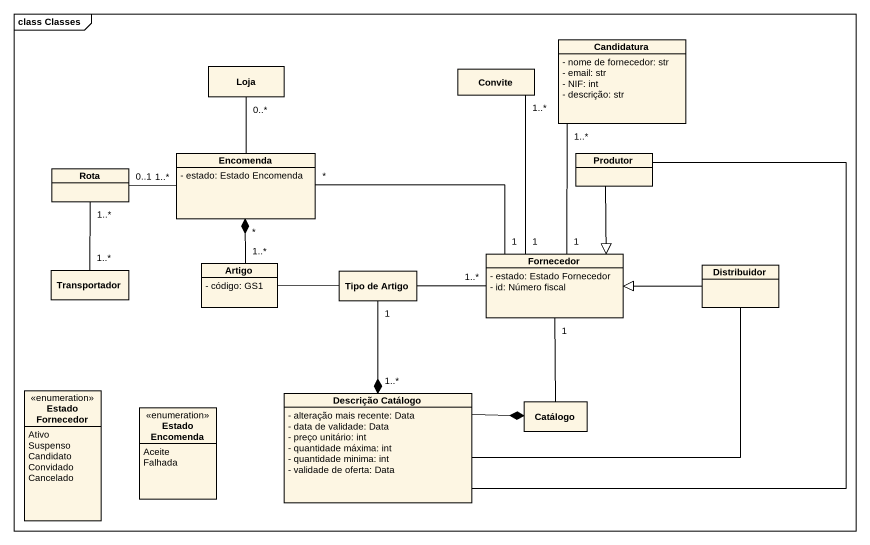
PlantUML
@startuml
mainframe class Classes
hide circle
hide empty members
skinparam classAttributeIconSize 0
class Loja
class Convite
class Candidatura {
  - nome de fornecedor: str
  - email: str
  - NIF: int
  - descrição: str
}
class Rota
class Encomenda {
  - estado: Estado Encomenda
}
class Produtor
class Fornecedor {
  - estado: Estado Fornecedor
  - id: Número fiscal
}
class Transportador
class Artigo {
  - código: GS1
}
class "Tipo de Artigo" as Tipo_de_Artigo
class Distribuidor
enum "Estado Fornecedor" as Estado_Fornecedor {
  Ativo
  Suspenso
  Candidato
  Convidado
  Cancelado
}
enum "Estado Encomenda" as Estado_Encomenda {
  Aceite
  Falhada
}
class "Descrição Catálogo" as Descrição_Catálogo {
  - alteração mais recente: Data
  - data de validade: Data
  - preço unitário: int
  - quantidade máxima: int
  - quantidade minima: int
  - validade de oferta: Data
}
class Catálogo
Loja "0..*" -- Encomenda
Convite "1..*" -- "1" Fornecedor
Candidatura "1..*" -- "1" Fornecedor
Rota "0..1" -right- "1..*" Encomenda
Encomenda "*" -right- "1" Fornecedor
Produtor --|> Fornecedor
Produtor -- Descrição_Catálogo
Fornecedor "1..*" -left- Tipo_de_Artigo
Transportador "1..*" -up- "1..*" Rota
Artigo "1..*" -up-* "*" Encomenda
Tipo_de_Artigo -left- Artigo
Tipo_de_Artigo "1" --* "1..*" Descrição_Catálogo
Distribuidor -left-|> Fornecedor
Distribuidor -left- Descrição_Catálogo
Descrição_Catálogo -right-* Catálogo
Catálogo -up- "1" Fornecedor
@enduml
